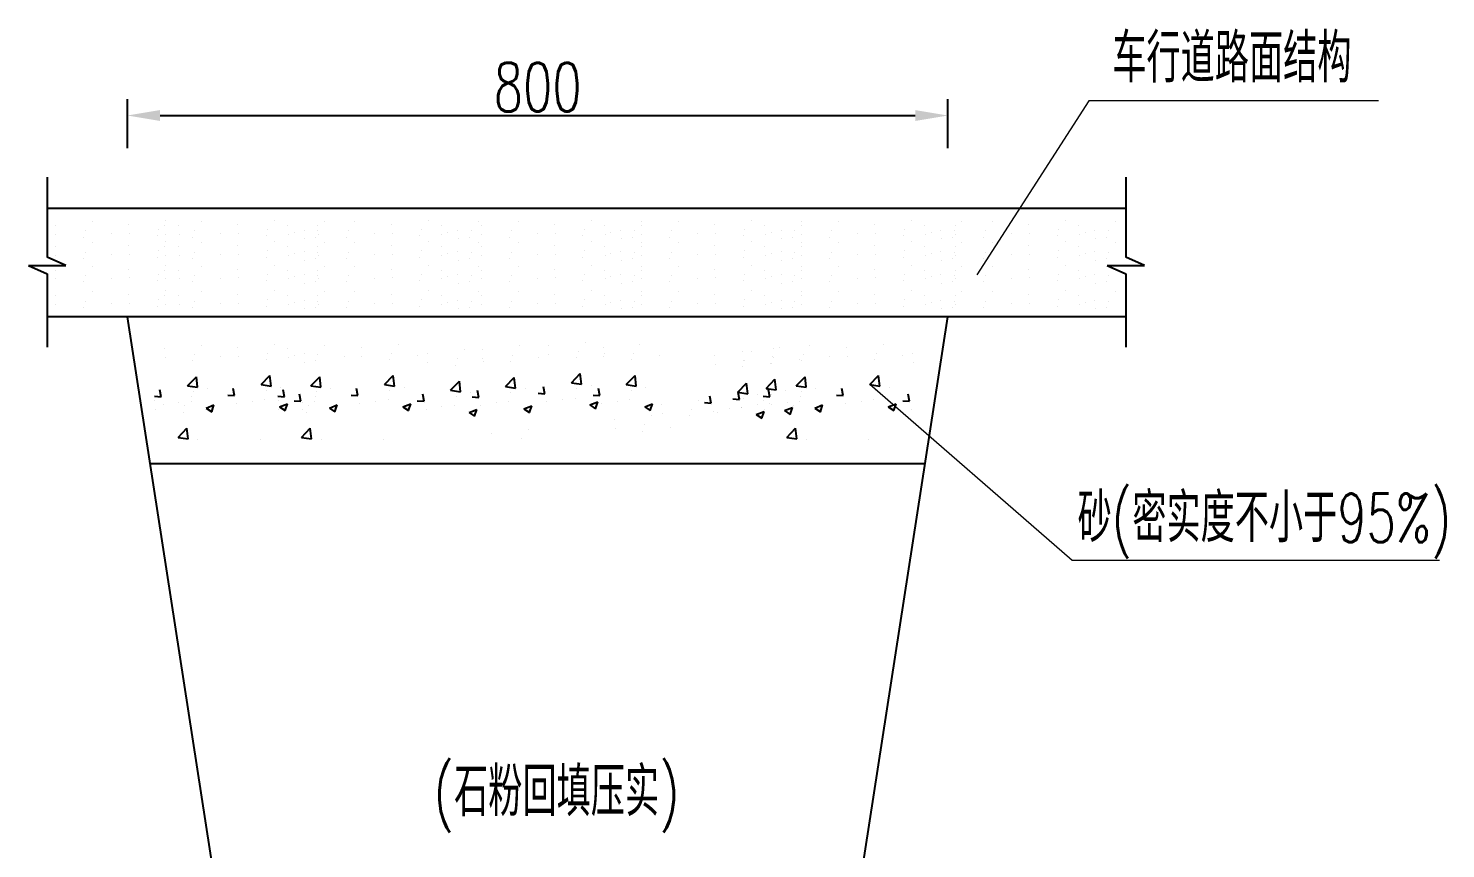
# Model space of a CAD drawing. Header units: millimetres. Extents: x 2 to 5882, y 1831 to 3462.
# Drawn here: x 5555.4 to 5642.5, y 2670.5 to 2721 of the extents above; entities that cross this region are included whole.
import ezdxf

# ---------------------------------------------------------------- set-up
doc = ezdxf.new("R2010")
doc.units = ezdxf.units.MM
for name, color, linetype in [('WZ1', 7, 'Continuous'), ('尺寸标注', 4, 'Continuous'), ('文字字符', 7, 'Continuous'), ('标注', 4, 'Continuous')]:
    doc.layers.add(name, color=color, linetype=linetype)
doc.styles.get("Standard").update_dxf_attribs({"font": 'simplex1.shx', "width": 0.7, "bigfont": 'hztxt.shx'})

# ---------------------------------------------------------------- blocks, each defined once
blk = doc.blocks.new('DIM')
at = {"layer": '尺寸标注', "ltscale": 0.01}
blk.add_solid([(-1, -0.167), (-1, 0.167), (0, 0)], dxfattribs=at)

msp = doc.modelspace()

# ---------------------------------------------------------------- linework, layer by layer
at = {"color": 1}
for p, q in [((5622.81306, 2709.89749), (5556.50793, 2709.89749)), ((5622.81306, 2703.23774), (5556.50793, 2703.23774)), ((5573.03796, 2628.27674), (5561.44906, 2703.23774)), ((5600.28123, 2628.27674), (5611.87014, 2703.23774)), ((5562.84269, 2694.22324), (5610.4765, 2694.22324))]:
    msp.add_line(p, q, dxfattribs=at)
at = {"layer": '尺寸标注', "color": 7, "lineweight": 0, "ltscale": 0.01}
for p, q in [((5620.53305, 2716.53064), (5613.64528, 2705.82596)), ((5638.34773, 2716.53064), (5620.53305, 2716.53064)), ((5619.50578, 2688.24799), (5607.07817, 2699.0651)), ((5642.08278, 2688.24799), (5619.50578, 2688.24799))]:
    msp.add_line(p, q, dxfattribs=at)
at = {"layer": '尺寸标注', "color": 7}
for p, q in [((5556.50793, 2711.82664), (5556.50793, 2706.90488)), ((5622.81306, 2711.82664), (5622.81306, 2706.90488)), ((5563.80136, 2709.15877), (5563.80136, 2709.15877)), ((5570.5063, 2709.15877), (5570.5063, 2709.15877)), ((5579.94456, 2709.15877), (5579.94456, 2709.15877)), ((5589.97269, 2709.15877), (5589.97269, 2709.15877)), ((5599.82063, 2709.15877), (5599.82063, 2709.15877)), ((5609.65214, 2709.15877), (5609.65214, 2709.15877)), ((5619.11646, 2709.15877), (5619.11646, 2709.15877)), ((5557.01479, 2708.85331), (5557.01479, 2708.85331)), ((5557.05273, 2708.31645), (5557.05273, 2708.31645)), ((5558.86086, 2708.52498), (5558.86086, 2708.52498)), ((5559.28236, 2709.08805), (5559.28236, 2709.08805)), ((5560.47726, 2708.3694), (5560.47726, 2708.3694)), ((5561.53379, 2708.92403), (5561.53379, 2708.92403)), ((5561.57173, 2708.38717), (5561.57173, 2708.38717)), ((5563.37986, 2708.5957), (5563.37986, 2708.5957)), ((5563.71973, 2708.85331), (5563.71973, 2708.85331)), ((5563.75768, 2708.31645), (5563.75768, 2708.31645)), ((5564.59355, 2708.85331), (5564.59355, 2708.85331)), ((5564.63149, 2708.31645), (5564.63149, 2708.31645)), ((5565.56581, 2708.52498), (5565.56581, 2708.52498)), ((5565.9873, 2709.08805), (5565.9873, 2709.08805)), ((5567.1822, 2708.3694), (5567.1822, 2708.3694)), ((5568.23874, 2708.92403), (5568.23874, 2708.92403)), ((5568.27668, 2708.38717), (5568.27668, 2708.38717)), ((5570.08481, 2708.5957), (5570.08481, 2708.5957)), ((5571.2985, 2708.85331), (5571.2985, 2708.85331)), ((5571.33644, 2708.31645), (5571.33644, 2708.31645)), ((5571.70121, 2708.44012), (5571.70121, 2708.44012)), ((5572.30278, 2708.57604), (5572.30278, 2708.57604)), ((5573.14457, 2708.52498), (5573.14457, 2708.52498)), ((5573.15798, 2708.85331), (5573.15798, 2708.85331)), ((5573.19593, 2708.31645), (5573.19593, 2708.31645)), ((5573.56606, 2709.08805), (5573.56606, 2709.08805)), ((5575.00406, 2708.52498), (5575.00406, 2708.52498)), ((5575.42555, 2709.08805), (5575.42555, 2709.08805)), ((5576.62045, 2708.3694), (5576.62045, 2708.3694)), ((5577.67699, 2708.92403), (5577.67699, 2708.92403)), ((5577.71493, 2708.38717), (5577.71493, 2708.38717)), ((5579.52306, 2708.5957), (5579.52306, 2708.5957)), ((5580.73675, 2708.85331), (5580.73675, 2708.85331)), ((5580.77469, 2708.31645), (5580.77469, 2708.31645)), ((5581.13946, 2708.44012), (5581.13946, 2708.44012)), ((5581.74103, 2708.57604), (5581.74103, 2708.57604)), ((5582.58282, 2708.52498), (5582.58282, 2708.52498)), ((5583.00432, 2709.08805), (5583.00432, 2709.08805)), ((5583.18612, 2708.85331), (5583.18612, 2708.85331)), ((5583.22406, 2708.31645), (5583.22406, 2708.31645)), ((5585.03219, 2708.52498), (5585.03219, 2708.52498)), ((5585.45369, 2709.08805), (5585.45369, 2709.08805)), ((5586.64859, 2708.3694), (5586.64859, 2708.3694)), ((5587.70512, 2708.92403), (5587.70512, 2708.92403)), ((5587.74306, 2708.38717), (5587.74306, 2708.38717)), ((5589.5512, 2708.5957), (5589.5512, 2708.5957)), ((5590.76488, 2708.85331), (5590.76488, 2708.85331)), ((5590.80282, 2708.31645), (5590.80282, 2708.31645)), ((5591.16759, 2708.44012), (5591.16759, 2708.44012)), ((5591.76916, 2708.57604), (5591.76916, 2708.57604)), ((5592.61096, 2708.52498), (5592.61096, 2708.52498)), ((5593.03245, 2709.08805), (5593.03245, 2709.08805)), ((5593.03406, 2708.85331), (5593.03406, 2708.85331)), ((5593.072, 2708.31645), (5593.072, 2708.31645)), ((5594.88013, 2708.52498), (5594.88013, 2708.52498)), ((5595.30163, 2709.08805), (5595.30163, 2709.08805)), ((5596.49653, 2708.3694), (5596.49653, 2708.3694)), ((5597.55306, 2708.92403), (5597.55306, 2708.92403)), ((5597.591, 2708.38717), (5597.591, 2708.38717)), ((5599.39913, 2708.5957), (5599.39913, 2708.5957)), ((5600.61282, 2708.85331), (5600.61282, 2708.85331)), ((5600.65076, 2708.31645), (5600.65076, 2708.31645)), ((5601.01553, 2708.44012), (5601.01553, 2708.44012)), ((5601.6171, 2708.57604), (5601.6171, 2708.57604)), ((5602.45889, 2708.52498), (5602.45889, 2708.52498)), ((5602.86556, 2708.85331), (5602.86556, 2708.85331)), ((5602.88039, 2709.08805), (5602.88039, 2709.08805)), ((5602.90351, 2708.31645), (5602.90351, 2708.31645)), ((5604.71164, 2708.52498), (5604.71164, 2708.52498)), ((5605.13313, 2709.08805), (5605.13313, 2709.08805)), ((5606.32803, 2708.3694), (5606.32803, 2708.3694)), ((5607.38457, 2708.92403), (5607.38457, 2708.92403)), ((5607.42251, 2708.38717), (5607.42251, 2708.38717)), ((5609.23064, 2708.5957), (5609.23064, 2708.5957)), ((5610.44433, 2708.85331), (5610.44433, 2708.85331)), ((5610.48227, 2708.31645), (5610.48227, 2708.31645)), ((5610.84704, 2708.44012), (5610.84704, 2708.44012)), ((5611.44861, 2708.57604), (5611.44861, 2708.57604)), ((5612.2904, 2708.52498), (5612.2904, 2708.52498)), ((5612.32989, 2708.85331), (5612.32989, 2708.85331)), ((5612.36783, 2708.31645), (5612.36783, 2708.31645)), ((5612.7119, 2709.08805), (5612.7119, 2709.08805)), ((5614.17596, 2708.52498), (5614.17596, 2708.52498)), ((5614.59746, 2709.08805), (5614.59746, 2709.08805)), ((5615.79236, 2708.3694), (5615.79236, 2708.3694)), ((5616.84889, 2708.92403), (5616.84889, 2708.92403)), ((5616.88683, 2708.38717), (5616.88683, 2708.38717)), ((5618.69496, 2708.5957), (5618.69496, 2708.5957)), ((5619.90865, 2708.85331), (5619.90865, 2708.85331)), ((5619.94659, 2708.31645), (5619.94659, 2708.31645)), ((5620.31136, 2708.44012), (5620.31136, 2708.44012)), ((5620.91293, 2708.57604), (5620.91293, 2708.57604)), ((5621.75472, 2708.52498), (5621.75472, 2708.52498)), ((5622.17622, 2709.08805), (5622.17622, 2709.08805)), ((5557.01479, 2707.54375), (5557.01479, 2707.54375)), ((5558.74906, 2708.14188), (5558.74906, 2708.14188)), ((5559.28236, 2707.77849), (5559.28236, 2707.77849)), ((5561.53379, 2707.61447), (5561.53379, 2707.61447)), ((5563.26806, 2708.2126), (5563.26806, 2708.2126)), ((5563.71973, 2707.54375), (5563.71973, 2707.54375)), ((5563.80136, 2707.8492), (5563.80136, 2707.8492)), ((5564.59355, 2707.54375), (5564.59355, 2707.54375)), ((5565.454, 2708.14188), (5565.454, 2708.14188)), ((5565.9873, 2707.77849), (5565.9873, 2707.77849)), ((5568.23874, 2707.61447), (5568.23874, 2707.61447)), ((5569.97301, 2708.2126), (5569.97301, 2708.2126)), ((5570.5063, 2707.8492), (5570.5063, 2707.8492)), ((5571.2985, 2707.54375), (5571.2985, 2707.54375)), ((5572.34072, 2708.03917), (5572.34072, 2708.03917)), ((5573.03277, 2708.14188), (5573.03277, 2708.14188)), ((5573.15798, 2707.54375), (5573.15798, 2707.54375)), ((5573.56606, 2707.77849), (5573.56606, 2707.77849)), ((5574.89226, 2708.14188), (5574.89226, 2708.14188)), ((5575.42555, 2707.77849), (5575.42555, 2707.77849)), ((5577.67699, 2707.61447), (5577.67699, 2707.61447)), ((5579.41126, 2708.2126), (5579.41126, 2708.2126)), ((5579.94456, 2707.8492), (5579.94456, 2707.8492)), ((5580.73675, 2707.54375), (5580.73675, 2707.54375)), ((5581.77897, 2708.03917), (5581.77897, 2708.03917)), ((5582.47102, 2708.14188), (5582.47102, 2708.14188)), ((5583.00432, 2707.77849), (5583.00432, 2707.77849)), ((5583.18612, 2707.54375), (5583.18612, 2707.54375)), ((5584.92039, 2708.14188), (5584.92039, 2708.14188)), ((5585.45369, 2707.77849), (5585.45369, 2707.77849)), ((5587.70512, 2707.61447), (5587.70512, 2707.61447)), ((5589.43939, 2708.2126), (5589.43939, 2708.2126)), ((5589.97269, 2707.8492), (5589.97269, 2707.8492)), ((5590.76488, 2707.54375), (5590.76488, 2707.54375)), ((5591.80711, 2708.03917), (5591.80711, 2708.03917)), ((5592.49915, 2708.14188), (5592.49915, 2708.14188)), ((5593.03245, 2707.77849), (5593.03245, 2707.77849)), ((5593.03406, 2707.54375), (5593.03406, 2707.54375)), ((5594.76833, 2708.14188), (5594.76833, 2708.14188)), ((5595.30163, 2707.77849), (5595.30163, 2707.77849)), ((5597.55306, 2707.61447), (5597.55306, 2707.61447)), ((5599.28733, 2708.2126), (5599.28733, 2708.2126)), ((5599.82063, 2707.8492), (5599.82063, 2707.8492)), ((5600.61282, 2707.54375), (5600.61282, 2707.54375)), ((5601.65504, 2708.03917), (5601.65504, 2708.03917)), ((5602.34709, 2708.14188), (5602.34709, 2708.14188)), ((5602.86556, 2707.54375), (5602.86556, 2707.54375)), ((5602.88039, 2707.77849), (5602.88039, 2707.77849)), ((5604.59984, 2708.14188), (5604.59984, 2708.14188)), ((5605.13313, 2707.77849), (5605.13313, 2707.77849)), ((5607.38457, 2707.61447), (5607.38457, 2707.61447)), ((5609.11884, 2708.2126), (5609.11884, 2708.2126)), ((5609.65214, 2707.8492), (5609.65214, 2707.8492)), ((5610.44433, 2707.54375), (5610.44433, 2707.54375)), ((5611.48655, 2708.03917), (5611.48655, 2708.03917)), ((5612.1786, 2708.14188), (5612.1786, 2708.14188)), ((5612.32989, 2707.54375), (5612.32989, 2707.54375)), ((5612.7119, 2707.77849), (5612.7119, 2707.77849)), ((5614.06416, 2708.14188), (5614.06416, 2708.14188)), ((5614.59746, 2707.77849), (5614.59746, 2707.77849)), ((5616.84889, 2707.61447), (5616.84889, 2707.61447)), ((5618.58316, 2708.2126), (5618.58316, 2708.2126)), ((5619.11646, 2707.8492), (5619.11646, 2707.8492)), ((5619.90865, 2707.54375), (5619.90865, 2707.54375)), ((5620.95087, 2708.03917), (5620.95087, 2708.03917)), ((5621.64292, 2708.14188), (5621.64292, 2708.14188)), ((5622.17622, 2707.77849), (5622.17622, 2707.77849)), ((5557.65863, 2706.39003), (5556.50793, 2706.90488)), ((5557.05273, 2707.00689), (5557.05273, 2707.00689)), ((5558.74906, 2706.83232), (5558.74906, 2706.83232)), ((5558.86086, 2707.21542), (5558.86086, 2707.21542)), ((5560.47726, 2707.05984), (5560.47726, 2707.05984)), ((5561.57173, 2707.07761), (5561.57173, 2707.07761)), ((5563.26806, 2706.90304), (5563.26806, 2706.90304)), ((5563.37986, 2707.28614), (5563.37986, 2707.28614)), ((5563.75768, 2707.00689), (5563.75768, 2707.00689)), ((5564.63149, 2707.00689), (5564.63149, 2707.00689)), ((5565.454, 2706.83232), (5565.454, 2706.83232)), ((5565.56581, 2707.21542), (5565.56581, 2707.21542)), ((5567.1822, 2707.05984), (5567.1822, 2707.05984)), ((5568.27668, 2707.07761), (5568.27668, 2707.07761)), ((5569.97301, 2706.90304), (5569.97301, 2706.90304)), ((5570.08481, 2707.28614), (5570.08481, 2707.28614)), ((5571.33644, 2707.00689), (5571.33644, 2707.00689)), ((5571.70121, 2707.13056), (5571.70121, 2707.13056)), ((5572.30278, 2707.26648), (5572.30278, 2707.26648)), ((5572.34072, 2706.72961), (5572.34072, 2706.72961)), ((5573.03277, 2706.83232), (5573.03277, 2706.83232)), ((5573.14457, 2707.21542), (5573.14457, 2707.21542)), ((5573.19593, 2707.00689), (5573.19593, 2707.00689)), ((5574.89226, 2706.83232), (5574.89226, 2706.83232)), ((5575.00406, 2707.21542), (5575.00406, 2707.21542)), ((5576.62045, 2707.05984), (5576.62045, 2707.05984)), ((5577.71493, 2707.07761), (5577.71493, 2707.07761)), ((5579.41126, 2706.90304), (5579.41126, 2706.90304)), ((5579.52306, 2707.28614), (5579.52306, 2707.28614)), ((5580.77469, 2707.00689), (5580.77469, 2707.00689)), ((5581.13946, 2707.13056), (5581.13946, 2707.13056)), ((5581.74103, 2707.26648), (5581.74103, 2707.26648)), ((5581.77897, 2706.72961), (5581.77897, 2706.72961)), ((5582.47102, 2706.83232), (5582.47102, 2706.83232)), ((5582.58282, 2707.21542), (5582.58282, 2707.21542)), ((5583.22406, 2707.00689), (5583.22406, 2707.00689)), ((5584.92039, 2706.83232), (5584.92039, 2706.83232)), ((5585.03219, 2707.21542), (5585.03219, 2707.21542)), ((5586.64859, 2707.05984), (5586.64859, 2707.05984)), ((5587.74306, 2707.07761), (5587.74306, 2707.07761)), ((5589.43939, 2706.90304), (5589.43939, 2706.90304)), ((5589.5512, 2707.28614), (5589.5512, 2707.28614)), ((5590.80282, 2707.00689), (5590.80282, 2707.00689)), ((5591.16759, 2707.13056), (5591.16759, 2707.13056)), ((5591.76916, 2707.26648), (5591.76916, 2707.26648)), ((5591.80711, 2706.72961), (5591.80711, 2706.72961)), ((5592.49915, 2706.83232), (5592.49915, 2706.83232)), ((5592.61096, 2707.21542), (5592.61096, 2707.21542)), ((5593.072, 2707.00689), (5593.072, 2707.00689)), ((5594.76833, 2706.83232), (5594.76833, 2706.83232)), ((5594.88013, 2707.21542), (5594.88013, 2707.21542)), ((5596.49653, 2707.05984), (5596.49653, 2707.05984)), ((5597.591, 2707.07761), (5597.591, 2707.07761)), ((5599.28733, 2706.90304), (5599.28733, 2706.90304)), ((5599.39913, 2707.28614), (5599.39913, 2707.28614)), ((5600.65076, 2707.00689), (5600.65076, 2707.00689)), ((5601.01553, 2707.13056), (5601.01553, 2707.13056)), ((5601.6171, 2707.26648), (5601.6171, 2707.26648)), ((5601.65504, 2706.72961), (5601.65504, 2706.72961)), ((5602.34709, 2706.83232), (5602.34709, 2706.83232)), ((5602.45889, 2707.21542), (5602.45889, 2707.21542)), ((5602.90351, 2707.00689), (5602.90351, 2707.00689)), ((5604.59984, 2706.83232), (5604.59984, 2706.83232)), ((5604.71164, 2707.21542), (5604.71164, 2707.21542)), ((5606.32803, 2707.05984), (5606.32803, 2707.05984)), ((5607.42251, 2707.07761), (5607.42251, 2707.07761)), ((5609.11884, 2706.90304), (5609.11884, 2706.90304)), ((5609.23064, 2707.28614), (5609.23064, 2707.28614)), ((5610.48227, 2707.00689), (5610.48227, 2707.00689)), ((5610.84704, 2707.13056), (5610.84704, 2707.13056)), ((5611.44861, 2707.26648), (5611.44861, 2707.26648)), ((5611.48655, 2706.72961), (5611.48655, 2706.72961)), ((5612.1786, 2706.83232), (5612.1786, 2706.83232)), ((5612.2904, 2707.21542), (5612.2904, 2707.21542)), ((5612.36783, 2707.00689), (5612.36783, 2707.00689)), ((5614.06416, 2706.83232), (5614.06416, 2706.83232)), ((5614.17596, 2707.21542), (5614.17596, 2707.21542)), ((5615.79236, 2707.05984), (5615.79236, 2707.05984)), ((5616.88683, 2707.07761), (5616.88683, 2707.07761)), ((5618.58316, 2706.90304), (5618.58316, 2706.90304)), ((5618.69496, 2707.28614), (5618.69496, 2707.28614)), ((5619.94659, 2707.00689), (5619.94659, 2707.00689)), ((5620.31136, 2707.13056), (5620.31136, 2707.13056)), ((5620.91293, 2707.26648), (5620.91293, 2707.26648)), ((5620.95087, 2706.72961), (5620.95087, 2706.72961)), ((5621.64292, 2706.83232), (5621.64292, 2706.83232)), ((5621.75472, 2707.21542), (5621.75472, 2707.21542)), ((5623.96376, 2706.39003), (5622.81306, 2706.90488)), ((5555.35723, 2706.39003), (5556.50793, 2705.87517)), ((5555.35723, 2706.39003), (5557.65863, 2706.39003)), ((5556.50793, 2705.87517), (5556.50793, 2701.36853)), ((5557.01479, 2706.10324), (5557.01479, 2706.10324)), ((5558.86086, 2705.7749), (5558.86086, 2705.7749)), ((5559.28236, 2706.33797), (5559.28236, 2706.33797)), ((5561.53379, 2706.17396), (5561.53379, 2706.17396)), ((5563.37986, 2705.84562), (5563.37986, 2705.84562)), ((5563.71973, 2706.10324), (5563.71973, 2706.10324)), ((5563.80136, 2706.40869), (5563.80136, 2706.40869)), ((5564.59355, 2706.10324), (5564.59355, 2706.10324)), ((5565.56581, 2705.7749), (5565.56581, 2705.7749)), ((5565.9873, 2706.33797), (5565.9873, 2706.33797)), ((5568.23874, 2706.17396), (5568.23874, 2706.17396)), ((5570.08481, 2705.84562), (5570.08481, 2705.84562)), ((5570.5063, 2706.40869), (5570.5063, 2706.40869)), ((5571.2985, 2706.10324), (5571.2985, 2706.10324)), ((5571.70121, 2705.69004), (5571.70121, 2705.69004)), ((5572.30278, 2705.82596), (5572.30278, 2705.82596)), ((5573.14457, 2705.7749), (5573.14457, 2705.7749)), ((5573.15798, 2706.10324), (5573.15798, 2706.10324)), ((5573.56606, 2706.33797), (5573.56606, 2706.33797)), ((5575.00406, 2705.7749), (5575.00406, 2705.7749)), ((5575.42555, 2706.33797), (5575.42555, 2706.33797)), ((5577.67699, 2706.17396), (5577.67699, 2706.17396)), ((5579.52306, 2705.84562), (5579.52306, 2705.84562)), ((5579.94456, 2706.40869), (5579.94456, 2706.40869)), ((5580.73675, 2706.10324), (5580.73675, 2706.10324)), ((5581.13946, 2705.69004), (5581.13946, 2705.69004)), ((5581.74103, 2705.82596), (5581.74103, 2705.82596)), ((5582.58282, 2705.7749), (5582.58282, 2705.7749)), ((5583.00432, 2706.33797), (5583.00432, 2706.33797)), ((5583.18612, 2706.10324), (5583.18612, 2706.10324)), ((5585.03219, 2705.7749), (5585.03219, 2705.7749)), ((5585.45369, 2706.33797), (5585.45369, 2706.33797)), ((5587.70512, 2706.17396), (5587.70512, 2706.17396)), ((5589.5512, 2705.84562), (5589.5512, 2705.84562)), ((5589.97269, 2706.40869), (5589.97269, 2706.40869)), ((5590.76488, 2706.10324), (5590.76488, 2706.10324)), ((5591.16759, 2705.69004), (5591.16759, 2705.69004)), ((5591.76916, 2705.82596), (5591.76916, 2705.82596)), ((5592.61096, 2705.7749), (5592.61096, 2705.7749)), ((5593.03245, 2706.33797), (5593.03245, 2706.33797)), ((5593.03406, 2706.10324), (5593.03406, 2706.10324)), ((5594.88013, 2705.7749), (5594.88013, 2705.7749)), ((5595.30163, 2706.33797), (5595.30163, 2706.33797)), ((5597.55306, 2706.17396), (5597.55306, 2706.17396)), ((5599.39913, 2705.84562), (5599.39913, 2705.84562)), ((5599.82063, 2706.40869), (5599.82063, 2706.40869)), ((5600.61282, 2706.10324), (5600.61282, 2706.10324)), ((5601.01553, 2705.69004), (5601.01553, 2705.69004)), ((5601.6171, 2705.82596), (5601.6171, 2705.82596)), ((5602.45889, 2705.7749), (5602.45889, 2705.7749)), ((5602.86556, 2706.10324), (5602.86556, 2706.10324)), ((5602.88039, 2706.33797), (5602.88039, 2706.33797)), ((5604.71164, 2705.7749), (5604.71164, 2705.7749)), ((5605.13313, 2706.33797), (5605.13313, 2706.33797)), ((5607.38457, 2706.17396), (5607.38457, 2706.17396)), ((5609.23064, 2705.84562), (5609.23064, 2705.84562)), ((5609.65214, 2706.40869), (5609.65214, 2706.40869)), ((5610.44433, 2706.10324), (5610.44433, 2706.10324)), ((5610.84704, 2705.69004), (5610.84704, 2705.69004)), ((5611.44861, 2705.82596), (5611.44861, 2705.82596)), ((5612.2904, 2705.7749), (5612.2904, 2705.7749)), ((5612.32989, 2706.10324), (5612.32989, 2706.10324)), ((5612.7119, 2706.33797), (5612.7119, 2706.33797)), ((5614.17596, 2705.7749), (5614.17596, 2705.7749)), ((5614.59746, 2706.33797), (5614.59746, 2706.33797)), ((5616.84889, 2706.17396), (5616.84889, 2706.17396)), ((5618.69496, 2705.84562), (5618.69496, 2705.84562)), ((5619.11646, 2706.40869), (5619.11646, 2706.40869)), ((5619.90865, 2706.10324), (5619.90865, 2706.10324)), ((5620.31136, 2705.69004), (5620.31136, 2705.69004)), ((5620.91293, 2705.82596), (5620.91293, 2705.82596)), ((5621.66237, 2706.39003), (5623.96376, 2706.39003)), ((5621.66237, 2706.39003), (5622.81306, 2705.87517)), ((5621.75472, 2705.7749), (5621.75472, 2705.7749)), ((5622.17622, 2706.33797), (5622.17622, 2706.33797)), ((5622.81306, 2705.87517), (5622.81306, 2701.36853)), ((5557.05273, 2705.56638), (5557.05273, 2705.56638)), ((5558.74906, 2705.3918), (5558.74906, 2705.3918)), ((5560.47726, 2705.61933), (5560.47726, 2705.61933)), ((5561.57173, 2705.6371), (5561.57173, 2705.6371)), ((5563.26806, 2705.46252), (5563.26806, 2705.46252)), ((5563.75768, 2705.56638), (5563.75768, 2705.56638)), ((5563.80136, 2704.83722), (5563.80136, 2704.83722)), ((5564.63149, 2705.56638), (5564.63149, 2705.56638)), ((5565.454, 2705.3918), (5565.454, 2705.3918)), ((5567.1822, 2705.61933), (5567.1822, 2705.61933)), ((5568.27668, 2705.6371), (5568.27668, 2705.6371)), ((5569.97301, 2705.46252), (5569.97301, 2705.46252)), ((5570.5063, 2704.83722), (5570.5063, 2704.83722)), ((5571.33644, 2705.56638), (5571.33644, 2705.56638)), ((5572.34072, 2705.2891), (5572.34072, 2705.2891)), ((5573.03277, 2705.3918), (5573.03277, 2705.3918)), ((5573.19593, 2705.56638), (5573.19593, 2705.56638)), ((5574.89226, 2705.3918), (5574.89226, 2705.3918)), ((5576.62045, 2705.61933), (5576.62045, 2705.61933)), ((5577.71493, 2705.6371), (5577.71493, 2705.6371)), ((5579.41126, 2705.46252), (5579.41126, 2705.46252)), ((5579.94456, 2704.83722), (5579.94456, 2704.83722)), ((5580.77469, 2705.56638), (5580.77469, 2705.56638)), ((5581.77897, 2705.2891), (5581.77897, 2705.2891)), ((5582.47102, 2705.3918), (5582.47102, 2705.3918)), ((5583.22406, 2705.56638), (5583.22406, 2705.56638)), ((5584.92039, 2705.3918), (5584.92039, 2705.3918)), ((5586.64859, 2705.61933), (5586.64859, 2705.61933)), ((5587.74306, 2705.6371), (5587.74306, 2705.6371)), ((5589.43939, 2705.46252), (5589.43939, 2705.46252)), ((5589.97269, 2704.83722), (5589.97269, 2704.83722)), ((5590.80282, 2705.56638), (5590.80282, 2705.56638)), ((5591.80711, 2705.2891), (5591.80711, 2705.2891)), ((5592.49915, 2705.3918), (5592.49915, 2705.3918)), ((5593.072, 2705.56638), (5593.072, 2705.56638)), ((5594.76833, 2705.3918), (5594.76833, 2705.3918)), ((5596.49653, 2705.61933), (5596.49653, 2705.61933)), ((5597.591, 2705.6371), (5597.591, 2705.6371)), ((5599.28733, 2705.46252), (5599.28733, 2705.46252)), ((5599.82063, 2704.83722), (5599.82063, 2704.83722)), ((5600.65076, 2705.56638), (5600.65076, 2705.56638)), ((5601.65504, 2705.2891), (5601.65504, 2705.2891)), ((5602.34709, 2705.3918), (5602.34709, 2705.3918)), ((5602.90351, 2705.56638), (5602.90351, 2705.56638)), ((5604.59984, 2705.3918), (5604.59984, 2705.3918)), ((5606.32803, 2705.61933), (5606.32803, 2705.61933)), ((5607.42251, 2705.6371), (5607.42251, 2705.6371)), ((5609.11884, 2705.46252), (5609.11884, 2705.46252)), ((5609.65214, 2704.83722), (5609.65214, 2704.83722)), ((5610.48227, 2705.56638), (5610.48227, 2705.56638)), ((5611.48655, 2705.2891), (5611.48655, 2705.2891)), ((5612.1786, 2705.3918), (5612.1786, 2705.3918)), ((5612.36783, 2705.56638), (5612.36783, 2705.56638)), ((5614.06416, 2705.3918), (5614.06416, 2705.3918)), ((5615.79236, 2705.61933), (5615.79236, 2705.61933)), ((5616.88683, 2705.6371), (5616.88683, 2705.6371)), ((5618.58316, 2705.46252), (5618.58316, 2705.46252)), ((5619.11646, 2704.83722), (5619.11646, 2704.83722)), ((5619.94659, 2705.56638), (5619.94659, 2705.56638)), ((5620.95087, 2705.2891), (5620.95087, 2705.2891)), ((5621.64292, 2705.3918), (5621.64292, 2705.3918)), ((5557.01479, 2704.53177), (5557.01479, 2704.53177)), ((5557.05273, 2703.9949), (5557.05273, 2703.9949)), ((5558.86086, 2704.20343), (5558.86086, 2704.20343)), ((5559.28236, 2704.7665), (5559.28236, 2704.7665)), ((5560.47726, 2704.04785), (5560.47726, 2704.04785)), ((5561.53379, 2704.60248), (5561.53379, 2704.60248)), ((5561.57173, 2704.06562), (5561.57173, 2704.06562)), ((5563.37986, 2704.27415), (5563.37986, 2704.27415)), ((5563.71973, 2704.53177), (5563.71973, 2704.53177)), ((5563.75768, 2703.9949), (5563.75768, 2703.9949)), ((5564.59355, 2704.53177), (5564.59355, 2704.53177)), ((5564.63149, 2703.9949), (5564.63149, 2703.9949)), ((5565.56581, 2704.20343), (5565.56581, 2704.20343)), ((5565.9873, 2704.7665), (5565.9873, 2704.7665)), ((5567.1822, 2704.04785), (5567.1822, 2704.04785)), ((5568.23874, 2704.60248), (5568.23874, 2704.60248)), ((5568.27668, 2704.06562), (5568.27668, 2704.06562)), ((5570.08481, 2704.27415), (5570.08481, 2704.27415)), ((5571.2985, 2704.53177), (5571.2985, 2704.53177)), ((5571.33644, 2703.9949), (5571.33644, 2703.9949)), ((5571.70121, 2704.11857), (5571.70121, 2704.11857)), ((5572.30278, 2704.25449), (5572.30278, 2704.25449)), ((5573.14457, 2704.20343), (5573.14457, 2704.20343)), ((5573.15798, 2704.53177), (5573.15798, 2704.53177)), ((5573.19593, 2703.9949), (5573.19593, 2703.9949)), ((5573.56606, 2704.7665), (5573.56606, 2704.7665)), ((5575.00406, 2704.20343), (5575.00406, 2704.20343)), ((5575.42555, 2704.7665), (5575.42555, 2704.7665)), ((5576.62045, 2704.04785), (5576.62045, 2704.04785)), ((5577.67699, 2704.60248), (5577.67699, 2704.60248)), ((5577.71493, 2704.06562), (5577.71493, 2704.06562)), ((5579.52306, 2704.27415), (5579.52306, 2704.27415)), ((5580.73675, 2704.53177), (5580.73675, 2704.53177)), ((5580.77469, 2703.9949), (5580.77469, 2703.9949)), ((5581.13946, 2704.11857), (5581.13946, 2704.11857)), ((5581.74103, 2704.25449), (5581.74103, 2704.25449)), ((5582.58282, 2704.20343), (5582.58282, 2704.20343)), ((5583.00432, 2704.7665), (5583.00432, 2704.7665)), ((5583.18612, 2704.53177), (5583.18612, 2704.53177)), ((5583.22406, 2703.9949), (5583.22406, 2703.9949)), ((5585.03219, 2704.20343), (5585.03219, 2704.20343)), ((5585.45369, 2704.7665), (5585.45369, 2704.7665)), ((5586.64859, 2704.04785), (5586.64859, 2704.04785)), ((5587.70512, 2704.60248), (5587.70512, 2704.60248)), ((5587.74306, 2704.06562), (5587.74306, 2704.06562)), ((5589.5512, 2704.27415), (5589.5512, 2704.27415)), ((5590.76488, 2704.53177), (5590.76488, 2704.53177)), ((5590.80282, 2703.9949), (5590.80282, 2703.9949)), ((5591.16759, 2704.11857), (5591.16759, 2704.11857)), ((5591.76916, 2704.25449), (5591.76916, 2704.25449)), ((5592.61096, 2704.20343), (5592.61096, 2704.20343)), ((5593.03245, 2704.7665), (5593.03245, 2704.7665)), ((5593.03406, 2704.53177), (5593.03406, 2704.53177)), ((5593.072, 2703.9949), (5593.072, 2703.9949)), ((5594.88013, 2704.20343), (5594.88013, 2704.20343)), ((5595.30163, 2704.7665), (5595.30163, 2704.7665)), ((5596.49653, 2704.04785), (5596.49653, 2704.04785)), ((5597.55306, 2704.60248), (5597.55306, 2704.60248)), ((5597.591, 2704.06562), (5597.591, 2704.06562)), ((5599.39913, 2704.27415), (5599.39913, 2704.27415)), ((5600.61282, 2704.53177), (5600.61282, 2704.53177)), ((5600.65076, 2703.9949), (5600.65076, 2703.9949)), ((5601.01553, 2704.11857), (5601.01553, 2704.11857)), ((5601.6171, 2704.25449), (5601.6171, 2704.25449)), ((5602.45889, 2704.20343), (5602.45889, 2704.20343)), ((5602.86556, 2704.53177), (5602.86556, 2704.53177)), ((5602.88039, 2704.7665), (5602.88039, 2704.7665)), ((5602.90351, 2703.9949), (5602.90351, 2703.9949)), ((5604.71164, 2704.20343), (5604.71164, 2704.20343)), ((5605.13313, 2704.7665), (5605.13313, 2704.7665)), ((5606.32803, 2704.04785), (5606.32803, 2704.04785)), ((5607.38457, 2704.60248), (5607.38457, 2704.60248)), ((5607.42251, 2704.06562), (5607.42251, 2704.06562)), ((5609.23064, 2704.27415), (5609.23064, 2704.27415)), ((5610.44433, 2704.53177), (5610.44433, 2704.53177)), ((5610.48227, 2703.9949), (5610.48227, 2703.9949)), ((5610.84704, 2704.11857), (5610.84704, 2704.11857)), ((5611.44861, 2704.25449), (5611.44861, 2704.25449)), ((5612.2904, 2704.20343), (5612.2904, 2704.20343)), ((5612.32989, 2704.53177), (5612.32989, 2704.53177)), ((5612.36783, 2703.9949), (5612.36783, 2703.9949)), ((5612.7119, 2704.7665), (5612.7119, 2704.7665)), ((5614.17596, 2704.20343), (5614.17596, 2704.20343)), ((5614.59746, 2704.7665), (5614.59746, 2704.7665)), ((5615.79236, 2704.04785), (5615.79236, 2704.04785)), ((5616.84889, 2704.60248), (5616.84889, 2704.60248)), ((5616.88683, 2704.06562), (5616.88683, 2704.06562)), ((5618.69496, 2704.27415), (5618.69496, 2704.27415)), ((5619.90865, 2704.53177), (5619.90865, 2704.53177)), ((5619.94659, 2703.9949), (5619.94659, 2703.9949)), ((5620.31136, 2704.11857), (5620.31136, 2704.11857)), ((5620.91293, 2704.25449), (5620.91293, 2704.25449)), ((5621.75472, 2704.20343), (5621.75472, 2704.20343)), ((5622.17622, 2704.7665), (5622.17622, 2704.7665)), ((5558.74906, 2703.82033), (5558.74906, 2703.82033)), ((5563.26806, 2703.89105), (5563.26806, 2703.89105)), ((5565.454, 2703.82033), (5565.454, 2703.82033)), ((5569.97301, 2703.89105), (5569.97301, 2703.89105)), ((5572.34072, 2703.71763), (5572.34072, 2703.71763)), ((5573.03277, 2703.82033), (5573.03277, 2703.82033)), ((5574.89226, 2703.82033), (5574.89226, 2703.82033)), ((5579.41126, 2703.89105), (5579.41126, 2703.89105)), ((5581.77897, 2703.71763), (5581.77897, 2703.71763)), ((5582.47102, 2703.82033), (5582.47102, 2703.82033)), ((5584.92039, 2703.82033), (5584.92039, 2703.82033)), ((5589.43939, 2703.89105), (5589.43939, 2703.89105)), ((5591.80711, 2703.71763), (5591.80711, 2703.71763)), ((5592.49915, 2703.82033), (5592.49915, 2703.82033)), ((5594.76833, 2703.82033), (5594.76833, 2703.82033)), ((5599.28733, 2703.89105), (5599.28733, 2703.89105)), ((5601.65504, 2703.71763), (5601.65504, 2703.71763)), ((5602.34709, 2703.82033), (5602.34709, 2703.82033)), ((5604.59984, 2703.82033), (5604.59984, 2703.82033)), ((5609.11884, 2703.89105), (5609.11884, 2703.89105)), ((5611.48655, 2703.71763), (5611.48655, 2703.71763)), ((5612.1786, 2703.82033), (5612.1786, 2703.82033)), ((5614.06416, 2703.82033), (5614.06416, 2703.82033)), ((5618.58316, 2703.89105), (5618.58316, 2703.89105)), ((5620.95087, 2703.71763), (5620.95087, 2703.71763)), ((5621.64292, 2703.82033), (5621.64292, 2703.82033)), ((5565.9873, 2701.4926), (5565.9873, 2701.4926)), ((5568.23874, 2701.32859), (5568.23874, 2701.32859)), ((5570.5063, 2701.56332), (5570.5063, 2701.56332)), ((5573.56606, 2701.4926), (5573.56606, 2701.4926)), ((5575.8175, 2701.32859), (5575.8175, 2701.32859)), ((5578.08507, 2701.56332), (5578.08507, 2701.56332)), ((5585.51646, 2701.44732), (5585.51646, 2701.44732)), ((5587.31294, 2701.44459), (5587.31294, 2701.44459)), ((5589.58051, 2701.67932), (5589.58051, 2701.67932)), ((5590.68029, 2701.32859), (5590.68029, 2701.32859)), ((5592.94786, 2701.56332), (5592.94786, 2701.56332)), ((5601.54041, 2701.33132), (5601.54041, 2701.33132)), ((5603.39739, 2701.4926), (5603.39739, 2701.4926)), ((5605.64883, 2701.32859), (5605.64883, 2701.32859)), ((5607.9164, 2701.56332), (5607.9164, 2701.56332)), ((5563.71973, 2701.25787), (5563.71973, 2701.25787)), ((5563.75768, 2700.72101), (5563.75768, 2700.72101)), ((5565.454, 2700.54643), (5565.454, 2700.54643)), ((5565.56581, 2700.92954), (5565.56581, 2700.92954)), ((5567.1822, 2700.77396), (5567.1822, 2700.77396)), ((5568.27668, 2700.79173), (5568.27668, 2700.79173)), ((5569.97301, 2700.61715), (5569.97301, 2700.61715)), ((5570.08481, 2701.00025), (5570.08481, 2701.00025)), ((5571.2985, 2701.25787), (5571.2985, 2701.25787)), ((5571.33644, 2700.72101), (5571.33644, 2700.72101)), ((5571.70121, 2700.84468), (5571.70121, 2700.84468)), ((5572.30278, 2700.98059), (5572.30278, 2700.98059)), ((5572.34072, 2700.44373), (5572.34072, 2700.44373)), ((5573.03277, 2700.54643), (5573.03277, 2700.54643)), ((5573.14457, 2700.92954), (5573.14457, 2700.92954)), ((5574.76097, 2700.77396), (5574.76097, 2700.77396)), ((5575.85544, 2700.79173), (5575.85544, 2700.79173)), ((5577.55177, 2700.61715), (5577.55177, 2700.61715)), ((5577.66357, 2701.00025), (5577.66357, 2701.00025)), ((5579.27997, 2700.84468), (5579.27997, 2700.84468)), ((5579.88154, 2700.98059), (5579.88154, 2700.98059)), ((5579.91948, 2700.44373), (5579.91948, 2700.44373)), ((5581.72761, 2700.65226), (5581.72761, 2700.65226)), ((5582.14911, 2701.21533), (5582.14911, 2701.21533)), ((5583.24889, 2701.21259), (5583.24889, 2701.21259)), ((5583.28683, 2700.67573), (5583.28683, 2700.67573)), ((5583.34401, 2700.49668), (5583.34401, 2700.49668)), ((5584.98316, 2700.50116), (5584.98316, 2700.50116)), ((5585.09497, 2700.88426), (5585.09497, 2700.88426)), ((5586.71136, 2700.72868), (5586.71136, 2700.72868)), ((5587.35088, 2700.90773), (5587.35088, 2700.90773)), ((5589.04721, 2700.73316), (5589.04721, 2700.73316)), ((5589.15902, 2701.11626), (5589.15902, 2701.11626)), ((5590.71824, 2700.79173), (5590.71824, 2700.79173)), ((5590.77541, 2700.96068), (5590.77541, 2700.96068)), ((5592.41457, 2700.61715), (5592.41457, 2700.61715)), ((5592.52637, 2701.00025), (5592.52637, 2701.00025)), ((5594.14276, 2700.84468), (5594.14276, 2700.84468)), ((5597.53111, 2700.86459), (5597.53111, 2700.86459)), ((5599.27284, 2701.09659), (5599.27284, 2701.09659)), ((5599.31079, 2700.55973), (5599.31079, 2700.55973)), ((5599.37718, 2700.53626), (5599.37718, 2700.53626)), ((5599.79868, 2701.09932), (5599.79868, 2701.09932)), ((5601.11892, 2700.76826), (5601.11892, 2700.76826)), ((5601.12982, 2701.25787), (5601.12982, 2701.25787)), ((5601.16777, 2700.72101), (5601.16777, 2700.72101)), ((5602.73531, 2700.61268), (5602.73531, 2700.61268)), ((5602.8641, 2700.54643), (5602.8641, 2700.54643)), ((5602.9759, 2700.92954), (5602.9759, 2700.92954)), ((5604.59229, 2700.77396), (5604.59229, 2700.77396)), ((5605.68677, 2700.79173), (5605.68677, 2700.79173)), ((5607.3831, 2700.61715), (5607.3831, 2700.61715)), ((5607.4949, 2701.00025), (5607.4949, 2701.00025)), ((5609.1113, 2700.84468), (5609.1113, 2700.84468)), ((5609.71287, 2700.98059), (5609.71287, 2700.98059)), ((5609.75081, 2700.44373), (5609.75081, 2700.44373)), ((5569.66808, 2699.0651), (5570.20578, 2699.62549)), ((5570.28138, 2698.97), (5570.20511, 2699.62561)), ((5577.24685, 2699.0651), (5577.78454, 2699.62549)), ((5577.86014, 2698.97), (5577.78387, 2699.62561)), ((5581.61581, 2700.26916), (5581.61581, 2700.26916)), ((5588.74229, 2699.1811), (5589.27999, 2699.74149)), ((5589.35558, 2699.086), (5589.27931, 2699.74161)), ((5592.10964, 2699.0651), (5592.64734, 2699.62549)), ((5592.72293, 2698.97), (5592.64666, 2699.62561)), ((5597.56905, 2700.32773), (5597.56905, 2700.32773)), ((5599.26538, 2700.15316), (5599.26538, 2700.15316)), ((5600.99358, 2700.38068), (5600.99358, 2700.38068)), ((5601.00712, 2700.38515), (5601.00712, 2700.38515)), ((5607.07817, 2699.0651), (5607.61587, 2699.62549)), ((5607.69147, 2698.97), (5607.6152, 2699.62561)), ((5563.51426, 2698.31639), (5563.43444, 2698.74911)), ((5565.14908, 2698.99438), (5565.68678, 2699.55477)), ((5565.14908, 2698.99438), (5565.76305, 2698.89916)), ((5565.76237, 2698.89928), (5565.6861, 2699.55489)), ((5566.35621, 2698.84198), (5566.35621, 2698.84198)), ((5568.03326, 2698.38711), (5567.95344, 2698.81983)), ((5569.66808, 2699.0651), (5570.28205, 2698.96988)), ((5570.00086, 2698.70215), (5570.00086, 2698.70215)), ((5570.87521, 2698.9127), (5570.87521, 2698.9127)), ((5571.09302, 2698.31639), (5571.0132, 2698.74911)), ((5572.72784, 2698.99438), (5573.26554, 2699.55477)), ((5572.72784, 2698.99438), (5573.34181, 2698.89916)), ((5573.34114, 2698.89928), (5573.26487, 2699.55489)), ((5573.93497, 2698.84198), (5573.93497, 2698.84198)), ((5575.61202, 2698.38711), (5575.5322, 2698.81983)), ((5577.24685, 2699.0651), (5577.86081, 2698.96988)), ((5577.57963, 2698.70215), (5577.57963, 2698.70215)), ((5578.45398, 2698.9127), (5578.45398, 2698.9127)), ((5581.31089, 2698.7171), (5581.84858, 2699.27749)), ((5581.31089, 2698.7171), (5581.92485, 2698.62188)), ((5581.92418, 2698.622), (5581.84791, 2699.27762)), ((5583.04342, 2698.27111), (5582.9636, 2698.70383)), ((5584.67824, 2698.9491), (5585.21594, 2699.50949)), ((5584.67824, 2698.9491), (5585.29221, 2698.85388)), ((5585.29153, 2698.854), (5585.21526, 2699.50961)), ((5585.88537, 2698.79671), (5585.88537, 2698.79671)), ((5587.10747, 2698.50311), (5587.02765, 2698.93583)), ((5588.74229, 2699.1811), (5589.35626, 2699.08588)), ((5589.07507, 2698.81815), (5589.07507, 2698.81815)), ((5589.94942, 2699.0287), (5589.94942, 2699.0287)), ((5590.47482, 2698.38711), (5590.395, 2698.81983)), ((5592.10964, 2699.0651), (5592.72361, 2698.96988)), ((5592.44242, 2698.70215), (5592.44242, 2698.70215)), ((5593.31677, 2698.9127), (5593.31677, 2698.9127)), ((5598.96046, 2698.6011), (5599.49815, 2699.16149)), ((5599.57375, 2698.506), (5599.49748, 2699.16161)), ((5600.70219, 2698.8331), (5601.23989, 2699.39349)), ((5600.70219, 2698.8331), (5601.31616, 2698.73788)), ((5600.92435, 2698.31639), (5600.84453, 2698.74911)), ((5601.31548, 2698.738), (5601.23921, 2699.39361)), ((5602.55917, 2698.99438), (5603.09687, 2699.55477)), ((5602.55917, 2698.99438), (5603.17314, 2698.89916)), ((5603.17246, 2698.89928), (5603.09619, 2699.55489)), ((5603.7663, 2698.84198), (5603.7663, 2698.84198)), ((5605.44335, 2698.38711), (5605.36353, 2698.81983)), ((5607.07817, 2699.0651), (5607.69214, 2698.96988)), ((5607.41096, 2698.70215), (5607.41096, 2698.70215)), ((5608.28531, 2698.9127), (5608.28531, 2698.9127)), ((5563.10229, 2698.35247), (5563.51492, 2698.31637)), ((5563.12966, 2698.0806), (5563.12966, 2698.0806)), ((5563.63793, 2697.82365), (5563.63793, 2697.82365)), ((5564.61386, 2697.98354), (5564.61386, 2697.98354)), ((5565.36613, 2698.05117), (5565.36613, 2698.05117)), ((5565.39722, 2698.31533), (5565.39722, 2698.31533)), ((5565.48186, 2698.63143), (5565.48186, 2698.63143)), ((5567.62129, 2698.42319), (5568.03392, 2698.38709)), ((5568.15693, 2697.89437), (5568.15693, 2697.89437)), ((5569.13286, 2698.05426), (5569.13286, 2698.05426)), ((5569.88513, 2698.12189), (5569.88513, 2698.12189)), ((5570.68105, 2698.35247), (5571.09368, 2698.31637)), ((5570.70842, 2698.0806), (5570.70842, 2698.0806)), ((5570.80081, 2697.6984), (5571.28418, 2697.88395)), ((5571.14354, 2697.46679), (5571.28352, 2697.88396)), ((5571.21669, 2697.82365), (5571.21669, 2697.82365)), ((5571.68533, 2698.07519), (5572.09796, 2698.03909)), ((5572.0973, 2698.03911), (5572.01748, 2698.47184)), ((5572.19262, 2697.98354), (5572.19262, 2697.98354)), ((5572.94489, 2698.05117), (5572.94489, 2698.05117)), ((5572.97599, 2698.31533), (5572.97599, 2698.31533)), ((5573.06062, 2698.63143), (5573.06062, 2698.63143)), ((5575.20006, 2698.42319), (5575.61268, 2698.38709)), ((5575.73569, 2697.89437), (5575.73569, 2697.89437)), ((5576.71162, 2698.05426), (5576.71162, 2698.05426)), ((5577.46389, 2698.12189), (5577.46389, 2698.12189)), ((5578.37958, 2697.6984), (5578.86294, 2697.88395)), ((5578.7223, 2697.46679), (5578.86228, 2697.88396)), ((5579.2641, 2698.07519), (5579.67673, 2698.03909)), ((5579.67607, 2698.03911), (5579.59624, 2698.47184)), ((5581.64367, 2698.35416), (5581.64367, 2698.35416)), ((5582.51802, 2698.56471), (5582.51802, 2698.56471)), ((5582.63145, 2698.30719), (5583.04408, 2698.27109)), ((5584.14302, 2697.93826), (5584.14302, 2697.93826)), ((5584.89529, 2698.00589), (5584.89529, 2698.00589)), ((5585.01102, 2698.58615), (5585.01102, 2698.58615)), ((5586.6955, 2698.53919), (5587.10813, 2698.50309)), ((5587.23114, 2698.01037), (5587.23114, 2698.01037)), ((5588.20707, 2698.17026), (5588.20707, 2698.17026)), ((5588.95933, 2698.23789), (5588.95933, 2698.23789)), ((5589.87502, 2697.8144), (5590.35839, 2697.99995)), ((5590.06285, 2698.42319), (5590.47548, 2698.38709)), ((5590.21775, 2697.5828), (5590.35772, 2697.99996)), ((5590.59849, 2697.89437), (5590.59849, 2697.89437)), ((5591.57442, 2698.05426), (5591.57442, 2698.05426)), ((5592.32669, 2698.12189), (5592.32669, 2698.12189)), ((5593.24237, 2697.6984), (5593.72574, 2697.88395)), ((5593.5851, 2697.46679), (5593.72507, 2697.88396)), ((5594.27988, 2697.8486), (5594.27988, 2697.8486)), ((5596.54744, 2698.08334), (5596.54744, 2698.08334)), ((5596.91367, 2697.95919), (5597.32629, 2697.92309)), ((5597.32563, 2697.92311), (5597.24581, 2698.35583)), ((5598.6554, 2698.19119), (5599.06803, 2698.15509)), ((5598.96046, 2698.6011), (5599.57442, 2698.50588)), ((5599.06737, 2698.15511), (5598.98755, 2698.58783)), ((5599.29324, 2698.23815), (5599.29324, 2698.23815)), ((5600.16697, 2697.82226), (5600.16697, 2697.82226)), ((5600.16759, 2698.4487), (5600.16759, 2698.4487)), ((5600.51238, 2698.35247), (5600.92501, 2698.31637)), ((5600.53975, 2698.0806), (5600.53975, 2698.0806)), ((5600.91924, 2697.88989), (5600.91924, 2697.88989)), ((5601.03497, 2698.47015), (5601.03497, 2698.47015)), ((5601.04802, 2697.82365), (5601.04802, 2697.82365)), ((5601.90932, 2698.6807), (5601.90932, 2698.6807)), ((5602.02395, 2697.98354), (5602.02395, 2697.98354)), ((5602.77622, 2698.05117), (5602.77622, 2698.05117)), ((5602.80732, 2698.31533), (5602.80732, 2698.31533)), ((5602.89195, 2698.63143), (5602.89195, 2698.63143)), ((5605.03138, 2698.42319), (5605.44401, 2698.38709)), ((5605.56702, 2697.89437), (5605.56702, 2697.89437)), ((5606.54295, 2698.05426), (5606.54295, 2698.05426)), ((5607.29522, 2698.12189), (5607.29522, 2698.12189)), ((5608.2109, 2697.6984), (5608.69427, 2697.88395)), ((5608.55363, 2697.46679), (5608.69361, 2697.88396)), ((5609.09543, 2698.07519), (5609.50805, 2698.03909)), ((5609.50739, 2698.03911), (5609.42757, 2698.47184)), ((5563.1676, 2697.54374), (5563.1676, 2697.54374)), ((5564.86393, 2697.36917), (5564.86393, 2697.36917)), ((5564.97573, 2697.75227), (5564.97573, 2697.75227)), ((5566.28181, 2697.62768), (5566.76518, 2697.81323)), ((5566.28181, 2697.62768), (5566.6252, 2697.39606)), ((5566.59213, 2697.59669), (5566.59213, 2697.59669)), ((5566.62454, 2697.39607), (5566.76451, 2697.81324)), ((5570.74636, 2697.54374), (5570.74636, 2697.54374)), ((5570.80081, 2697.6984), (5571.1442, 2697.46678)), ((5572.22097, 2697.54637), (5572.22097, 2697.54637)), ((5572.44269, 2697.36917), (5572.44269, 2697.36917)), ((5572.55449, 2697.75227), (5572.55449, 2697.75227)), ((5573.86057, 2697.62768), (5574.34394, 2697.81323)), ((5573.86057, 2697.62768), (5574.20396, 2697.39606)), ((5574.17089, 2697.59669), (5574.17089, 2697.59669)), ((5574.2033, 2697.39607), (5574.34328, 2697.81324)), ((5578.37958, 2697.6984), (5578.72297, 2697.46678)), ((5579.79973, 2697.54637), (5579.79973, 2697.54637)), ((5580.77566, 2697.70626), (5580.77566, 2697.70626)), ((5581.52793, 2697.77389), (5581.52793, 2697.77389)), ((5582.44362, 2697.3504), (5582.92698, 2697.53595)), ((5582.44362, 2697.3504), (5582.78701, 2697.11878)), ((5582.78634, 2697.1188), (5582.92632, 2697.53596)), ((5583.16709, 2697.77837), (5583.16709, 2697.77837)), ((5585.81097, 2697.5824), (5586.29434, 2697.76795)), ((5585.81097, 2697.5824), (5586.15436, 2697.35078)), ((5586.1537, 2697.3508), (5586.29367, 2697.76796)), ((5589.87502, 2697.8144), (5590.21841, 2697.58278)), ((5593.24237, 2697.6984), (5593.58576, 2697.46678)), ((5593.64455, 2697.15534), (5593.64455, 2697.15534)), ((5594.31782, 2697.31174), (5594.31782, 2697.31174)), ((5596.01415, 2697.13717), (5596.01415, 2697.13717)), ((5596.12595, 2697.52027), (5596.12595, 2697.52027)), ((5597.4493, 2697.43037), (5597.4493, 2697.43037)), ((5597.74235, 2697.36469), (5597.74235, 2697.36469)), ((5598.42523, 2697.59026), (5598.42523, 2697.59026)), ((5599.1775, 2697.65789), (5599.1775, 2697.65789)), ((5599.19104, 2697.66237), (5599.19104, 2697.66237)), ((5600.09319, 2697.2344), (5600.57655, 2697.41995)), ((5600.09319, 2697.2344), (5600.43658, 2697.00278)), ((5600.43591, 2697.0028), (5600.57589, 2697.41996)), ((5600.57769, 2697.54374), (5600.57769, 2697.54374)), ((5601.83492, 2697.4664), (5602.31829, 2697.65195)), ((5601.83492, 2697.4664), (5602.17831, 2697.23478)), ((5602.17765, 2697.23479), (5602.31762, 2697.65196)), ((5602.27402, 2697.36917), (5602.27402, 2697.36917)), ((5602.38582, 2697.75227), (5602.38582, 2697.75227)), ((5603.6919, 2697.62768), (5604.17527, 2697.81323)), ((5603.6919, 2697.62768), (5604.03529, 2697.39606)), ((5604.00222, 2697.59669), (5604.00222, 2697.59669)), ((5604.03463, 2697.39607), (5604.1746, 2697.81324)), ((5608.2109, 2697.6984), (5608.5543, 2697.46678)), ((5609.63106, 2697.54637), (5609.63106, 2697.54637)), ((5564.559, 2695.81711), (5565.0967, 2696.3775)), ((5565.1723, 2695.72201), (5565.09603, 2696.37762)), ((5572.13777, 2695.81711), (5572.67546, 2696.3775)), ((5572.75106, 2695.72201), (5572.67479, 2696.37762)), ((5583.82252, 2696.08871), (5583.82252, 2696.08871)), ((5586.09008, 2696.32344), (5586.09008, 2696.32344)), ((5591.37698, 2696.92061), (5591.37698, 2696.92061)), ((5591.41493, 2696.38374), (5591.41493, 2696.38374)), ((5593.11125, 2696.20917), (5593.11125, 2696.20917)), ((5593.22306, 2696.59227), (5593.22306, 2696.59227)), ((5594.83945, 2696.43669), (5594.83945, 2696.43669)), ((5601.9691, 2695.81711), (5602.50679, 2696.3775)), ((5602.58239, 2695.72201), (5602.50612, 2696.37762)), ((5564.559, 2695.81711), (5565.17297, 2695.72189)), ((5565.76614, 2695.66472), (5565.76614, 2695.66472)), ((5569.61093, 2695.7131), (5569.61093, 2695.7131)), ((5572.13777, 2695.81711), (5572.75173, 2695.72189)), ((5573.3449, 2695.66472), (5573.3449, 2695.66472)), ((5577.18969, 2695.7131), (5577.18969, 2695.7131)), ((5585.66859, 2695.76038), (5585.66859, 2695.76038)), ((5601.9691, 2695.81711), (5602.58306, 2695.72189)), ((5603.17623, 2695.66472), (5603.17623, 2695.66472)), ((5607.02102, 2695.7131), (5607.02102, 2695.7131))]:
    msp.add_line(p, q, dxfattribs=at)
at = {"layer": '标注'}
for p, q in [((5561.44906, 2713.61889), (5561.44906, 2716.61889)), ((5611.87014, 2713.61889), (5611.87014, 2716.61889)), ((5563.44906, 2715.61889), (5609.87014, 2715.61889))]:
    msp.add_line(p, q, dxfattribs=at)

# ---------------------------------------------------------------- block references
at = {"layer": '标注', "xscale": 2, "yscale": 2, "zscale": 2, "rotation": 180}
msp.add_blockref('DIM', (5561.44906, 2715.61889), dxfattribs=at)
at = {"layer": '标注', "xscale": 2, "yscale": 2, "zscale": 2}
msp.add_blockref('DIM', (5611.87014, 2715.61889), dxfattribs=at)

# ---------------------------------------------------------------- texts
at = {"layer": 'WZ1', "color": 7, "width": 0.7}
for s, p in [('砂(密实度不小于95%)', (5619.848, 2689.36862)), ('(石粉回填压实)', (5580.26649, 2672.52148))]:
    msp.add_text(s, height=3, dxfattribs=at).set_placement(p)
at = {"layer": '文字字符', "color": 7, "width": 0.7}
msp.add_text('车行道路面结构', height=3, dxfattribs=at).set_placement((5621.98031, 2717.65127))
at = {"layer": '标注', "insert": (5586.6596, 2717.36889), "char_height": 3, "attachment_point": 5}
msp.add_mtext('\\A1;800', dxfattribs=at)

doc.saveas('drawing.dxf')
